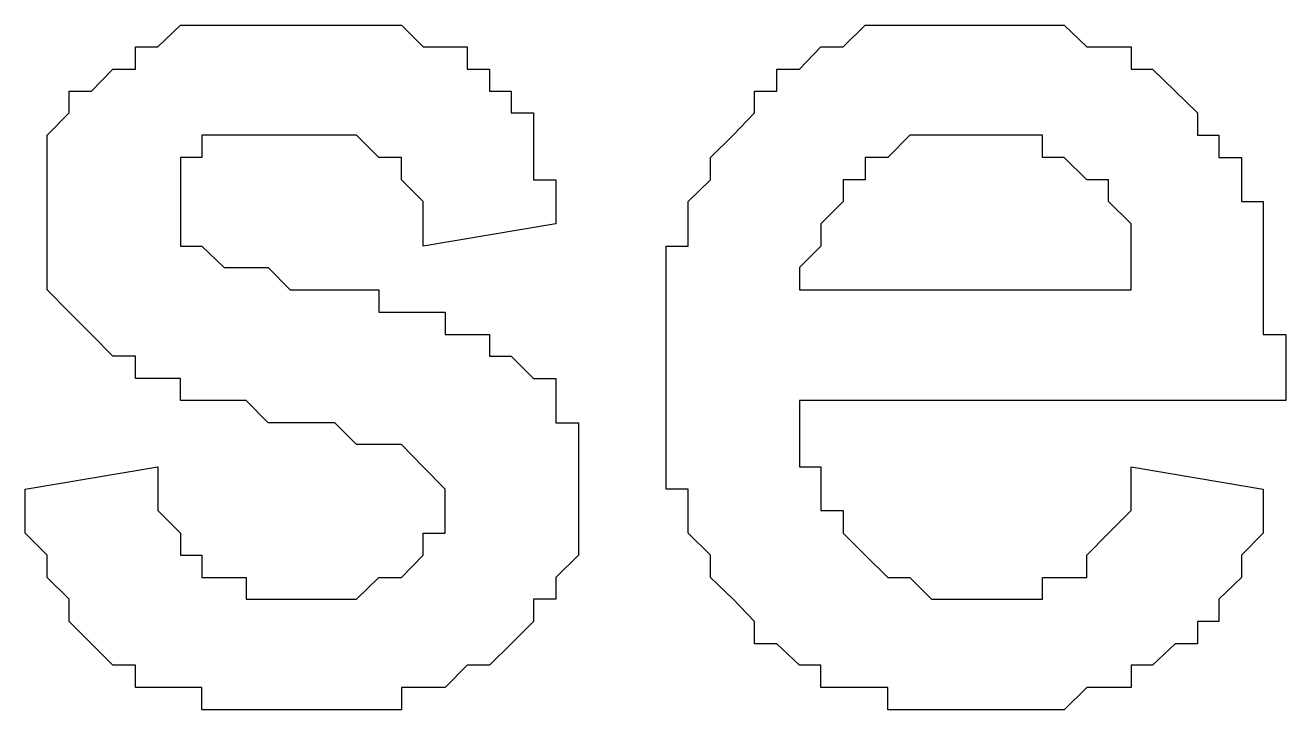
# Model space of a CAD drawing. Header units: inches. Extents: x -628 to 1537, y -1730 to 336.
# Drawn here: x 1383.4 to 1398.5, y -711.87 to -703.66 of the extents above; entities that cross this region are included whole.
import ezdxf

# ---------------------------------------------------------------- set-up
doc = ezdxf.new("R2010")
doc.units = ezdxf.units.IN
doc.layers.get('0').update_dxf_attribs({"linetype": 'CONTINUOUS'})

msp = doc.modelspace()

# ---------------------------------------------------------------- linework, layer by layer
at = {"color": 6}
for p, q in [((1384.992, -703.921), (1385.261, -703.662)), ((1385.261, -703.662), (1385.261, -703.662)), ((1385.261, -703.662), (1385.518, -703.662)), ((1385.518, -703.662), (1385.787, -703.662)), ((1385.787, -703.662), (1385.787, -703.662)), ((1385.787, -703.662), (1386.05, -703.662)), ((1386.05, -703.662), (1386.05, -703.662)), ((1386.05, -703.662), (1386.312, -703.662)), ((1386.312, -703.662), (1386.575, -703.662)), ((1386.575, -703.662), (1386.575, -703.662)), ((1386.575, -703.662), (1386.844, -703.662)), ((1386.844, -703.662), (1386.844, -703.662)), ((1386.844, -703.662), (1387.113, -703.662)), ((1387.113, -703.662), (1387.113, -703.662)), ((1387.113, -703.662), (1387.37, -703.662)), ((1387.37, -703.662), (1387.639, -703.662)), ((1387.639, -703.662), (1387.639, -703.662)), ((1387.639, -703.662), (1387.908, -703.662)), ((1387.908, -703.662), (1387.908, -703.662)), ((1387.908, -703.662), (1388.17, -703.921)), ((1393.2, -703.921), (1393.463, -703.662)), ((1393.463, -703.662), (1393.463, -703.662)), ((1393.463, -703.662), (1393.732, -703.662)), ((1393.732, -703.662), (1393.732, -703.662)), ((1393.732, -703.662), (1393.995, -703.662)), ((1393.995, -703.662), (1393.995, -703.662)), ((1393.995, -703.662), (1394.258, -703.662)), ((1394.258, -703.662), (1394.527, -703.662)), ((1394.527, -703.662), (1394.527, -703.662)), ((1394.527, -703.662), (1394.796, -703.662)), ((1394.796, -703.662), (1394.796, -703.662)), ((1394.796, -703.662), (1395.052, -703.662)), ((1395.052, -703.662), (1395.052, -703.662)), ((1395.052, -703.662), (1395.321, -703.662)), ((1395.321, -703.662), (1395.321, -703.662)), ((1395.321, -703.662), (1395.584, -703.662)), ((1395.584, -703.662), (1395.584, -703.662)), ((1395.584, -703.662), (1395.847, -703.662)), ((1395.847, -703.662), (1395.847, -703.662)), ((1395.847, -703.662), (1396.116, -703.921)), ((1384.723, -704.188), (1384.723, -703.921)), ((1384.723, -703.921), (1384.723, -703.921)), ((1384.723, -703.921), (1384.992, -703.921)), ((1384.992, -703.921), (1384.992, -703.921)), ((1388.17, -703.921), (1388.17, -703.921)), ((1388.17, -703.921), (1388.433, -703.921)), ((1388.433, -703.921), (1388.433, -703.921)), ((1388.433, -703.921), (1388.696, -703.921)), ((1388.696, -703.921), (1388.696, -704.188)), ((1392.675, -704.188), (1392.931, -703.921)), ((1392.931, -703.921), (1392.931, -703.921)), ((1392.931, -703.921), (1393.2, -703.921)), ((1393.2, -703.921), (1393.2, -703.921)), ((1396.116, -703.921), (1396.116, -703.921)), ((1396.116, -703.921), (1396.378, -703.921)), ((1396.378, -703.921), (1396.378, -703.921)), ((1396.378, -703.921), (1396.647, -703.921)), ((1396.647, -703.921), (1396.647, -704.188)), ((1384.198, -704.454), (1384.454, -704.188)), ((1384.454, -704.188), (1384.454, -704.188)), ((1384.454, -704.188), (1384.454, -704.188)), ((1384.454, -704.188), (1384.723, -704.188)), ((1388.696, -704.188), (1388.696, -704.188)), ((1388.696, -704.188), (1388.965, -704.188)), ((1388.965, -704.188), (1388.965, -704.188)), ((1388.965, -704.188), (1388.965, -704.454)), ((1392.406, -704.454), (1392.406, -704.188)), ((1392.406, -704.188), (1392.675, -704.188)), ((1392.675, -704.188), (1392.675, -704.188)), ((1396.647, -704.188), (1396.904, -704.188)), ((1396.904, -704.188), (1396.904, -704.188)), ((1396.904, -704.188), (1397.173, -704.454)), ((1383.929, -704.713), (1383.929, -704.454)), ((1383.929, -704.454), (1384.198, -704.454)), ((1384.198, -704.454), (1384.198, -704.454)), ((1388.965, -704.454), (1389.221, -704.454)), ((1389.221, -704.454), (1389.221, -704.713)), ((1392.137, -704.713), (1392.137, -704.454)), ((1392.137, -704.454), (1392.406, -704.454)), ((1392.406, -704.454), (1392.406, -704.454)), ((1397.173, -704.454), (1397.173, -704.454)), ((1397.173, -704.454), (1397.173, -704.454)), ((1397.173, -704.454), (1397.442, -704.713)), ((1383.666, -704.98), (1383.929, -704.713)), ((1383.929, -704.713), (1383.929, -704.713)), ((1389.221, -704.713), (1389.221, -704.713)), ((1389.221, -704.713), (1389.49, -704.713)), ((1389.49, -704.713), (1389.49, -704.98)), ((1391.88, -704.98), (1392.137, -704.713)), ((1392.137, -704.713), (1392.137, -704.713)), ((1392.137, -704.713), (1392.137, -704.713)), ((1397.442, -704.713), (1397.442, -704.713)), ((1397.442, -704.713), (1397.442, -704.98)), ((1383.666, -705.247), (1383.666, -704.98)), ((1383.666, -704.98), (1383.666, -704.98)), ((1385.787, -704.98), (1385.518, -704.98)), ((1385.518, -704.98), (1385.518, -705.247)), ((1386.05, -704.98), (1385.787, -704.98)), ((1385.787, -704.98), (1385.787, -704.98)), ((1386.312, -704.98), (1386.05, -704.98)), ((1386.05, -704.98), (1386.05, -704.98)), ((1386.575, -704.98), (1386.312, -704.98)), ((1386.844, -704.98), (1386.575, -704.98)), ((1386.575, -704.98), (1386.575, -704.98)), ((1387.113, -704.98), (1386.844, -704.98)), ((1386.844, -704.98), (1386.844, -704.98)), ((1387.37, -704.98), (1387.113, -704.98)), ((1387.113, -704.98), (1387.113, -704.98)), ((1387.639, -705.247), (1387.37, -704.98)), ((1387.37, -704.98), (1387.37, -704.98)), ((1389.49, -704.98), (1389.49, -704.98)), ((1389.49, -704.98), (1389.49, -705.247)), ((1391.611, -705.247), (1391.88, -704.98)), ((1391.88, -704.98), (1391.88, -704.98)), ((1391.88, -704.98), (1391.88, -704.98)), ((1393.995, -704.98), (1393.732, -705.247)), ((1394.258, -704.98), (1393.995, -704.98)), ((1393.995, -704.98), (1393.995, -704.98)), ((1394.527, -704.98), (1394.258, -704.98)), ((1394.258, -704.98), (1394.258, -704.98)), ((1394.796, -704.98), (1394.527, -704.98)), ((1394.527, -704.98), (1394.527, -704.98)), ((1395.052, -704.98), (1394.796, -704.98)), ((1394.796, -704.98), (1394.796, -704.98)), ((1395.321, -704.98), (1395.052, -704.98)), ((1395.052, -704.98), (1395.052, -704.98)), ((1395.584, -704.98), (1395.321, -704.98)), ((1395.321, -704.98), (1395.321, -704.98)), ((1395.584, -705.247), (1395.584, -704.98)), ((1397.442, -704.98), (1397.698, -704.98)), ((1397.698, -704.98), (1397.698, -705.247)), ((1383.666, -705.516), (1383.666, -705.247)), ((1383.666, -705.247), (1383.666, -705.247)), ((1385.518, -705.247), (1385.261, -705.247)), ((1385.261, -705.247), (1385.261, -705.516)), ((1385.518, -705.247), (1385.518, -705.247)), ((1387.908, -705.247), (1387.639, -705.247)), ((1387.639, -705.247), (1387.639, -705.247)), ((1387.639, -705.247), (1387.639, -705.247)), ((1387.908, -705.516), (1387.908, -705.247)), ((1389.49, -705.247), (1389.49, -705.516)), ((1391.611, -705.516), (1391.611, -705.247)), ((1391.611, -705.247), (1391.611, -705.247)), ((1393.732, -705.247), (1393.463, -705.247)), ((1393.463, -705.247), (1393.463, -705.516)), ((1393.732, -705.247), (1393.732, -705.247)), ((1395.847, -705.247), (1395.584, -705.247)), ((1396.116, -705.516), (1395.847, -705.247)), ((1395.847, -705.247), (1395.847, -705.247)), ((1397.698, -705.247), (1397.967, -705.247)), ((1397.967, -705.247), (1397.967, -705.247)), ((1397.967, -705.247), (1397.967, -705.516)), ((1383.666, -705.774), (1383.666, -705.516)), ((1383.666, -705.516), (1383.666, -705.516)), ((1385.261, -705.516), (1385.261, -705.516)), ((1385.261, -705.516), (1385.261, -705.774)), ((1388.17, -705.774), (1387.908, -705.516)), ((1387.908, -705.516), (1387.908, -705.516)), ((1389.49, -705.516), (1389.759, -705.516)), ((1389.759, -705.516), (1389.759, -705.774)), ((1391.342, -705.774), (1391.611, -705.516)), ((1391.611, -705.516), (1391.611, -705.516)), ((1393.463, -705.516), (1393.2, -705.516)), ((1393.2, -705.516), (1393.2, -705.774)), ((1393.463, -705.516), (1393.463, -705.516)), ((1396.378, -705.516), (1396.116, -705.516)), ((1396.116, -705.516), (1396.116, -705.516)), ((1396.116, -705.516), (1396.116, -705.516)), ((1396.378, -705.774), (1396.378, -705.516)), ((1397.967, -705.516), (1397.967, -705.516)), ((1397.967, -705.516), (1397.967, -705.774)), ((1383.666, -706.042), (1383.666, -705.774)), ((1385.261, -705.774), (1385.261, -705.774)), ((1385.261, -705.774), (1385.261, -706.042)), ((1388.17, -706.309), (1388.17, -705.774)), ((1389.759, -705.774), (1389.759, -705.774)), ((1389.759, -705.774), (1389.759, -706.042)), ((1391.342, -706.042), (1391.342, -705.774)), ((1391.342, -705.774), (1391.342, -705.774)), ((1393.2, -705.774), (1392.931, -706.042)), ((1393.2, -705.774), (1393.2, -705.774)), ((1396.647, -706.042), (1396.378, -705.774)), ((1396.378, -705.774), (1396.378, -705.774)), ((1397.967, -705.774), (1397.967, -705.774)), ((1397.967, -705.774), (1398.23, -705.774)), ((1398.23, -705.774), (1398.23, -706.042)), ((1383.666, -706.309), (1383.666, -706.042)), ((1383.666, -706.042), (1383.666, -706.042)), ((1383.666, -706.042), (1383.666, -706.042)), ((1385.261, -706.042), (1385.261, -706.042)), ((1385.261, -706.042), (1385.261, -706.042)), ((1385.261, -706.042), (1385.261, -706.309)), ((1389.759, -706.042), (1388.17, -706.309)), ((1391.342, -706.309), (1391.342, -706.042)), ((1391.342, -706.042), (1391.342, -706.042)), ((1392.931, -706.042), (1392.931, -706.042)), ((1392.931, -706.042), (1392.931, -706.309)), ((1396.647, -706.834), (1396.647, -706.042)), ((1398.23, -706.042), (1398.23, -706.042)), ((1398.23, -706.042), (1398.23, -706.309)), ((1383.666, -706.567), (1383.666, -706.309)), ((1385.261, -706.309), (1385.518, -706.309)), ((1385.518, -706.309), (1385.518, -706.309)), ((1385.518, -706.309), (1385.518, -706.309)), ((1385.518, -706.309), (1385.787, -706.567)), ((1391.079, -706.567), (1391.079, -706.309)), ((1391.079, -706.309), (1391.342, -706.309)), ((1392.931, -706.309), (1392.675, -706.567)), ((1392.931, -706.309), (1392.931, -706.309)), ((1398.23, -706.309), (1398.23, -706.567)), ((1383.666, -706.834), (1383.666, -706.567)), ((1383.666, -706.567), (1383.666, -706.567)), ((1385.787, -706.567), (1385.787, -706.567)), ((1385.787, -706.567), (1386.05, -706.567)), ((1386.05, -706.567), (1386.312, -706.567)), ((1386.312, -706.567), (1386.312, -706.567)), ((1386.312, -706.567), (1386.575, -706.834)), ((1391.079, -706.834), (1391.079, -706.567)), ((1391.079, -706.567), (1391.079, -706.567)), ((1392.675, -706.567), (1392.675, -706.567)), ((1392.675, -706.567), (1392.675, -706.834)), ((1398.23, -706.567), (1398.23, -706.567)), ((1398.23, -706.567), (1398.23, -706.834)), ((1383.929, -707.101), (1383.666, -706.834)), ((1383.666, -706.834), (1383.666, -706.834)), ((1386.575, -706.834), (1386.575, -706.834)), ((1386.575, -706.834), (1386.844, -706.834)), ((1386.844, -706.834), (1387.113, -706.834)), ((1387.113, -706.834), (1387.113, -706.834)), ((1387.113, -706.834), (1387.37, -706.834)), ((1387.37, -706.834), (1387.639, -706.834)), ((1387.639, -706.834), (1387.639, -707.101)), ((1391.079, -707.101), (1391.079, -706.834)), ((1392.675, -706.834), (1392.675, -706.834)), ((1392.675, -706.834), (1396.647, -706.834)), ((1398.23, -706.834), (1398.23, -706.834)), ((1398.23, -706.834), (1398.23, -707.101)), ((1384.198, -707.368), (1383.929, -707.101)), ((1383.929, -707.101), (1383.929, -707.101)), ((1383.929, -707.101), (1383.929, -707.101)), ((1387.639, -707.101), (1387.908, -707.101)), ((1387.908, -707.101), (1387.908, -707.101)), ((1387.908, -707.101), (1388.17, -707.101)), ((1388.17, -707.101), (1388.17, -707.101)), ((1388.17, -707.101), (1388.433, -707.101)), ((1388.433, -707.101), (1388.433, -707.368)), ((1391.079, -707.368), (1391.079, -707.101)), ((1391.079, -707.101), (1391.079, -707.101)), ((1398.23, -707.101), (1398.23, -707.368)), ((1384.454, -707.628), (1384.198, -707.368)), ((1384.198, -707.368), (1384.198, -707.368)), ((1384.198, -707.368), (1384.198, -707.368)), ((1388.433, -707.368), (1388.696, -707.368)), ((1388.696, -707.368), (1388.696, -707.368)), ((1388.696, -707.368), (1388.696, -707.368)), ((1388.696, -707.368), (1388.965, -707.368)), ((1388.965, -707.368), (1388.965, -707.628)), ((1391.079, -707.628), (1391.079, -707.368)), ((1391.079, -707.368), (1391.079, -707.368)), ((1398.23, -707.368), (1398.499, -707.368)), ((1398.499, -707.368), (1398.499, -707.628)), ((1384.723, -707.628), (1384.454, -707.628)), ((1384.454, -707.628), (1384.454, -707.628)), ((1384.454, -707.628), (1384.454, -707.628)), ((1384.723, -707.895), (1384.723, -707.628)), ((1388.965, -707.628), (1389.221, -707.628)), ((1389.221, -707.628), (1389.221, -707.628)), ((1389.221, -707.628), (1389.49, -707.895)), ((1391.079, -707.895), (1391.079, -707.628)), ((1398.499, -707.628), (1398.499, -707.895)), ((1384.992, -707.895), (1384.723, -707.895)), ((1385.261, -707.895), (1384.992, -707.895)), ((1384.992, -707.895), (1384.992, -707.895)), ((1385.261, -708.162), (1385.261, -707.895)), ((1389.49, -707.895), (1389.49, -707.895)), ((1389.49, -707.895), (1389.759, -707.895)), ((1389.759, -707.895), (1389.759, -708.162)), ((1391.079, -708.162), (1391.079, -707.895)), ((1391.079, -707.895), (1391.079, -707.895)), ((1398.499, -707.895), (1398.499, -707.895)), ((1398.499, -707.895), (1398.499, -708.162)), ((1385.518, -708.162), (1385.261, -708.162)), ((1385.787, -708.162), (1385.518, -708.162)), ((1386.05, -708.162), (1385.787, -708.162)), ((1385.787, -708.162), (1385.787, -708.162)), ((1386.312, -708.429), (1386.05, -708.162)), ((1389.759, -708.162), (1389.759, -708.162)), ((1389.759, -708.162), (1389.759, -708.162)), ((1389.759, -708.162), (1389.759, -708.429)), ((1391.079, -708.429), (1391.079, -708.162)), ((1391.079, -708.162), (1391.079, -708.162)), ((1398.499, -708.162), (1392.675, -708.162)), ((1392.675, -708.162), (1392.675, -708.955)), ((1398.499, -708.162), (1398.499, -708.162)), ((1398.499, -708.162), (1398.499, -708.162)), ((1386.575, -708.429), (1386.312, -708.429)), ((1386.312, -708.429), (1386.312, -708.429)), ((1386.844, -708.429), (1386.575, -708.429)), ((1387.113, -708.429), (1386.844, -708.429)), ((1386.844, -708.429), (1386.844, -708.429)), ((1387.37, -708.688), (1387.113, -708.429)), ((1389.759, -708.429), (1390.028, -708.429)), ((1390.028, -708.429), (1390.028, -708.688)), ((1391.079, -708.688), (1391.079, -708.429)), ((1387.639, -708.688), (1387.37, -708.688)), ((1387.37, -708.688), (1387.37, -708.688)), ((1387.37, -708.688), (1387.37, -708.688)), ((1387.908, -708.688), (1387.639, -708.688)), ((1387.639, -708.688), (1387.639, -708.688)), ((1387.639, -708.688), (1387.639, -708.688)), ((1388.17, -708.955), (1387.908, -708.688)), ((1387.908, -708.688), (1387.908, -708.688)), ((1390.028, -708.688), (1390.028, -708.688)), ((1390.028, -708.688), (1390.028, -708.955)), ((1391.079, -708.955), (1391.079, -708.688)), ((1391.079, -708.688), (1391.079, -708.688)), ((1383.403, -709.222), (1384.992, -708.955)), ((1384.992, -708.955), (1384.992, -709.222)), ((1388.433, -709.222), (1388.17, -708.955)), ((1388.17, -708.955), (1388.17, -708.955)), ((1388.17, -708.955), (1388.17, -708.955)), ((1390.028, -708.955), (1390.028, -709.222)), ((1391.079, -709.222), (1391.079, -708.955)), ((1391.079, -708.955), (1391.079, -708.955)), ((1392.675, -708.955), (1392.931, -708.955)), ((1392.931, -708.955), (1392.931, -709.222)), ((1396.647, -709.222), (1396.647, -708.955)), ((1396.647, -708.955), (1396.647, -708.955)), ((1396.647, -708.955), (1398.23, -709.222)), ((1383.403, -709.48), (1383.403, -709.222)), ((1383.403, -709.222), (1383.403, -709.222)), ((1384.992, -709.222), (1384.992, -709.222)), ((1384.992, -709.222), (1384.992, -709.48)), ((1388.433, -709.48), (1388.433, -709.222)), ((1388.433, -709.222), (1388.433, -709.222)), ((1390.028, -709.222), (1390.028, -709.222)), ((1390.028, -709.222), (1390.028, -709.222)), ((1390.028, -709.222), (1390.028, -709.48)), ((1391.342, -709.222), (1391.079, -709.222)), ((1391.342, -709.48), (1391.342, -709.222)), ((1392.931, -709.222), (1392.931, -709.222)), ((1392.931, -709.222), (1392.931, -709.48)), ((1396.647, -709.48), (1396.647, -709.222)), ((1398.23, -709.222), (1398.23, -709.222)), ((1398.23, -709.222), (1398.23, -709.48)), ((1383.403, -709.75), (1383.403, -709.48)), ((1383.403, -709.48), (1383.403, -709.48)), ((1384.992, -709.48), (1384.992, -709.48)), ((1384.992, -709.48), (1385.261, -709.75)), ((1388.433, -709.75), (1388.433, -709.48)), ((1388.433, -709.48), (1388.433, -709.48)), ((1388.433, -709.48), (1388.433, -709.48)), ((1390.028, -709.48), (1390.028, -709.48)), ((1390.028, -709.48), (1390.028, -709.75)), ((1391.342, -709.75), (1391.342, -709.48)), ((1391.342, -709.48), (1391.342, -709.48)), ((1392.931, -709.48), (1392.931, -709.48)), ((1392.931, -709.48), (1393.2, -709.48)), ((1393.2, -709.48), (1393.2, -709.75)), ((1396.378, -709.75), (1396.647, -709.48)), ((1396.647, -709.48), (1396.647, -709.48)), ((1398.23, -709.48), (1398.23, -709.48)), ((1398.23, -709.48), (1398.23, -709.75)), ((1383.666, -710.016), (1383.403, -709.75)), ((1383.403, -709.75), (1383.403, -709.75)), ((1385.261, -709.75), (1385.261, -709.75)), ((1385.261, -709.75), (1385.261, -710.016)), ((1388.17, -710.016), (1388.17, -709.75)), ((1388.17, -709.75), (1388.433, -709.75)), ((1390.028, -709.75), (1390.028, -710.016)), ((1391.611, -710.016), (1391.342, -709.75)), ((1391.342, -709.75), (1391.342, -709.75)), ((1393.2, -709.75), (1393.2, -709.75)), ((1393.2, -709.75), (1393.463, -710.016)), ((1396.116, -710.016), (1396.378, -709.75)), ((1396.378, -709.75), (1396.378, -709.75)), ((1396.378, -709.75), (1396.378, -709.75)), ((1398.23, -709.75), (1397.967, -710.016)), ((1383.666, -710.283), (1383.666, -710.016)), ((1383.666, -710.016), (1383.666, -710.016)), ((1385.261, -710.016), (1385.261, -710.016)), ((1385.261, -710.016), (1385.518, -710.016)), ((1385.518, -710.016), (1385.518, -710.283)), ((1387.908, -710.283), (1388.17, -710.016)), ((1388.17, -710.016), (1388.17, -710.016)), ((1390.028, -710.016), (1389.759, -710.283)), ((1390.028, -710.016), (1390.028, -710.016)), ((1391.611, -710.283), (1391.611, -710.016)), ((1391.611, -710.016), (1391.611, -710.016)), ((1393.463, -710.016), (1393.463, -710.016)), ((1393.463, -710.016), (1393.463, -710.016)), ((1393.463, -710.016), (1393.732, -710.283)), ((1396.116, -710.283), (1396.116, -710.016)), ((1396.116, -710.016), (1396.116, -710.016)), ((1397.967, -710.016), (1397.967, -710.016)), ((1397.967, -710.016), (1397.967, -710.283)), ((1383.929, -710.542), (1383.666, -710.283)), ((1383.666, -710.283), (1383.666, -710.283)), ((1385.518, -710.283), (1385.518, -710.283)), ((1385.518, -710.283), (1385.787, -710.283)), ((1385.787, -710.283), (1385.787, -710.283)), ((1385.787, -710.283), (1386.05, -710.283)), ((1386.05, -710.283), (1386.05, -710.542)), ((1387.37, -710.542), (1387.639, -710.283)), ((1387.639, -710.283), (1387.639, -710.283)), ((1387.639, -710.283), (1387.908, -710.283)), ((1387.908, -710.283), (1387.908, -710.283)), ((1387.908, -710.283), (1387.908, -710.283)), ((1389.759, -710.283), (1389.759, -710.283)), ((1389.759, -710.283), (1389.759, -710.283)), ((1389.759, -710.283), (1389.759, -710.542)), ((1391.88, -710.542), (1391.611, -710.283)), ((1391.611, -710.283), (1391.611, -710.283)), ((1393.732, -710.283), (1393.732, -710.283)), ((1393.732, -710.283), (1393.995, -710.283)), ((1393.995, -710.283), (1393.995, -710.283)), ((1393.995, -710.283), (1394.258, -710.542)), ((1395.584, -710.542), (1395.584, -710.283)), ((1395.584, -710.283), (1395.847, -710.283)), ((1395.847, -710.283), (1395.847, -710.283)), ((1395.847, -710.283), (1395.847, -710.283)), ((1395.847, -710.283), (1396.116, -710.283)), ((1397.967, -710.283), (1397.698, -710.542)), ((1397.967, -710.283), (1397.967, -710.283)), ((1383.929, -710.809), (1383.929, -710.542)), ((1383.929, -710.542), (1383.929, -710.542)), ((1386.05, -710.542), (1386.312, -710.542)), ((1386.312, -710.542), (1386.312, -710.542)), ((1386.312, -710.542), (1386.575, -710.542)), ((1386.575, -710.542), (1386.844, -710.542)), ((1386.844, -710.542), (1386.844, -710.542)), ((1386.844, -710.542), (1386.844, -710.542)), ((1386.844, -710.542), (1387.113, -710.542)), ((1387.113, -710.542), (1387.37, -710.542)), ((1387.37, -710.542), (1387.37, -710.542)), ((1389.759, -710.542), (1389.49, -710.542)), ((1389.49, -710.542), (1389.49, -710.809)), ((1392.137, -710.809), (1391.88, -710.542)), ((1391.88, -710.542), (1391.88, -710.542)), ((1391.88, -710.542), (1391.88, -710.542)), ((1394.258, -710.542), (1394.258, -710.542)), ((1394.258, -710.542), (1394.527, -710.542)), ((1394.527, -710.542), (1394.527, -710.542)), ((1394.527, -710.542), (1394.796, -710.542)), ((1394.796, -710.542), (1394.796, -710.542)), ((1394.796, -710.542), (1395.052, -710.542)), ((1395.052, -710.542), (1395.052, -710.542)), ((1395.052, -710.542), (1395.321, -710.542)), ((1395.321, -710.542), (1395.584, -710.542)), ((1397.698, -710.542), (1397.698, -710.542)), ((1397.698, -710.542), (1397.698, -710.542)), ((1397.698, -710.542), (1397.698, -710.809)), ((1384.198, -711.076), (1383.929, -710.809)), ((1383.929, -710.809), (1383.929, -710.809)), ((1389.49, -710.809), (1389.221, -711.076)), ((1389.49, -710.809), (1389.49, -710.809)), ((1392.137, -711.076), (1392.137, -710.809)), ((1392.137, -710.809), (1392.137, -710.809)), ((1392.137, -710.809), (1392.137, -710.809)), ((1397.698, -710.809), (1397.442, -710.809)), ((1397.442, -710.809), (1397.442, -711.076)), ((1384.454, -711.334), (1384.198, -711.076)), ((1384.198, -711.076), (1384.198, -711.076)), ((1384.198, -711.076), (1384.198, -711.076)), ((1389.221, -711.076), (1388.965, -711.334)), ((1389.221, -711.076), (1389.221, -711.076)), ((1389.221, -711.076), (1389.221, -711.076)), ((1392.406, -711.076), (1392.137, -711.076)), ((1392.675, -711.334), (1392.406, -711.076)), ((1392.406, -711.076), (1392.406, -711.076)), ((1397.173, -711.076), (1396.904, -711.334)), ((1397.442, -711.076), (1397.173, -711.076)), ((1397.173, -711.076), (1397.173, -711.076)), ((1397.173, -711.076), (1397.173, -711.076)), ((1384.723, -711.334), (1384.454, -711.334)), ((1384.454, -711.334), (1384.454, -711.334)), ((1384.723, -711.601), (1384.723, -711.334)), ((1384.723, -711.334), (1384.723, -711.334)), ((1388.696, -711.334), (1388.433, -711.601)), ((1388.965, -711.334), (1388.696, -711.334)), ((1388.696, -711.334), (1388.696, -711.334)), ((1388.965, -711.334), (1388.965, -711.334)), ((1392.931, -711.334), (1392.675, -711.334)), ((1392.675, -711.334), (1392.675, -711.334)), ((1392.931, -711.601), (1392.931, -711.334)), ((1392.931, -711.334), (1392.931, -711.334)), ((1396.904, -711.334), (1396.647, -711.334)), ((1396.647, -711.334), (1396.647, -711.601)), ((1396.904, -711.334), (1396.904, -711.334)), ((1384.992, -711.601), (1384.723, -711.601)), ((1385.261, -711.601), (1384.992, -711.601)), ((1384.992, -711.601), (1384.992, -711.601)), ((1385.518, -711.601), (1385.261, -711.601)), ((1385.261, -711.601), (1385.261, -711.601)), ((1385.518, -711.868), (1385.518, -711.601)), ((1388.17, -711.601), (1387.908, -711.601)), ((1387.908, -711.601), (1387.908, -711.868)), ((1388.433, -711.601), (1388.17, -711.601)), ((1388.433, -711.601), (1388.433, -711.601)), ((1388.433, -711.601), (1388.433, -711.601)), ((1393.2, -711.601), (1392.931, -711.601)), ((1393.463, -711.601), (1393.2, -711.601)), ((1393.2, -711.601), (1393.2, -711.601)), ((1393.732, -711.601), (1393.463, -711.601)), ((1393.732, -711.868), (1393.732, -711.601)), ((1396.116, -711.601), (1395.847, -711.868)), ((1396.378, -711.601), (1396.116, -711.601)), ((1396.116, -711.601), (1396.116, -711.601)), ((1396.647, -711.601), (1396.378, -711.601)), ((1396.378, -711.601), (1396.378, -711.601)), ((1385.787, -711.868), (1385.518, -711.868)), ((1386.05, -711.868), (1385.787, -711.868)), ((1386.312, -711.868), (1386.05, -711.868)), ((1386.05, -711.868), (1386.05, -711.868)), ((1386.575, -711.868), (1386.312, -711.868)), ((1386.312, -711.868), (1386.312, -711.868)), ((1386.844, -711.868), (1386.575, -711.868)), ((1387.113, -711.868), (1386.844, -711.868)), ((1386.844, -711.868), (1386.844, -711.868)), ((1387.37, -711.868), (1387.113, -711.868)), ((1387.639, -711.868), (1387.37, -711.868)), ((1387.37, -711.868), (1387.37, -711.868)), ((1387.908, -711.868), (1387.639, -711.868)), ((1387.639, -711.868), (1387.639, -711.868)), ((1393.995, -711.868), (1393.732, -711.868)), ((1394.258, -711.868), (1393.995, -711.868)), ((1393.995, -711.868), (1393.995, -711.868)), ((1394.527, -711.868), (1394.258, -711.868)), ((1394.258, -711.868), (1394.258, -711.868)), ((1394.796, -711.868), (1394.527, -711.868)), ((1395.052, -711.868), (1394.796, -711.868)), ((1394.796, -711.868), (1394.796, -711.868)), ((1394.796, -711.868), (1394.796, -711.868)), ((1395.321, -711.868), (1395.052, -711.868)), ((1395.584, -711.868), (1395.321, -711.868)), ((1395.321, -711.868), (1395.321, -711.868)), ((1395.847, -711.868), (1395.584, -711.868)), ((1395.584, -711.868), (1395.584, -711.868)), ((1395.847, -711.868), (1395.847, -711.868))]:
    msp.add_line(p, q, dxfattribs=at)

doc.saveas('drawing.dxf')
